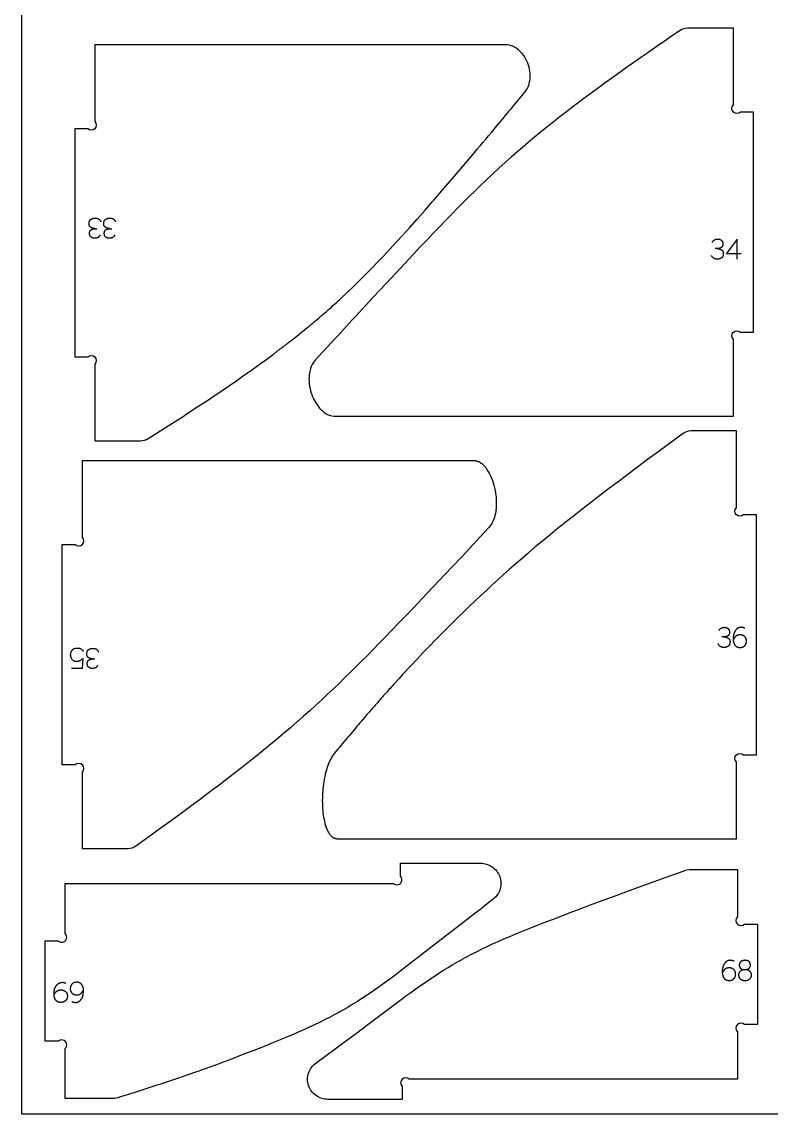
# Model space of a CAD drawing. Header units: millimetres. Extents: x 129 to 4060, y -1224 to 1216.
# Drawn here: x 129 to 576, y -1224 to -573 of the extents above; entities that cross this region are included whole.
import ezdxf

# ---------------------------------------------------------------- set-up
doc = ezdxf.new("R2010")
doc.units = ezdxf.units.MM
for name, color, linetype, true_color in [('cnc kesim', 30, 'Continuous', 0xff7300), ('Layer 01', 18, 'Continuous', 0x000000), ('çizim', 5, 'Continuous', 0x0500ff)]:
    doc.layers.add(name, color=color, linetype=linetype, true_color=true_color)

msp = doc.modelspace()

# ---------------------------------------------------------------- linework, layer by layer
at = {"layer": 'cnc kesim'}
for points in [[(557.56, -626.54, -1), (553.32, -622.3), (553.32, -576.54), (525.95, -576.54, 0.151377), (521.49, -578), (516.49, -581.39), (511.15, -585.04), (509.31, -586.3), (502.28, -591.15), (498.71, -593.63), (495.41, -595.93), (488.73, -600.64), (486.4, -602.29), (482.24, -605.26), (475.96, -609.79), (474.26, -611.03), (469.89, -614.23), (464.04, -618.57), (458.42, -622.81), (453.02, -626.95), (450.75, -628.72), (447.83, -630.99), (442.87, -634.93), (438.11, -638.78), (433.56, -642.52), (429.21, -646.17), (428.64, -646.66), (425.04, -649.74), (421.04, -653.22), (417.18, -656.66), (413.43, -660.05), (409.78, -663.42), (406.2, -666.78), (402.67, -670.15), (399.18, -673.52), (395.72, -676.92), (392.27, -680.35), (389.05, -683.59), (388.81, -683.84), (385.31, -687.4), (381.77, -691.04), (378.16, -694.79), (374.44, -698.68), (370.59, -702.74), (366.54, -707.03), (362.23, -711.62), (357.55, -716.62), (346.15, -728.86), (338.5, -737.08), (327.97, -748.44, 0.00121), (313.43, -764.21), (303.67, -774.86, 0.106383), (301, -779.61, 0.049114), (300.24, -783.14, 0.108083), (301.5, -794.21), (301.57, -794.42, 0.114936), (307.47, -804.2, 0.041979), (309.54, -805.92, 0.153395), (315.24, -807.9), (553.32, -807.9), (553.32, -762.14, -1), (557.56, -757.9), (565.32, -757.9), (565.32, -626.54)], [(168.09, -772.69, -1), (172.34, -776.93), (172.34, -822.69), (199.7, -822.69, 0.14204), (204.17, -821.34), (209.54, -817.96), (214.51, -814.82), (217.68, -812.8), (225.6, -807.71), (226.94, -806.85), (233.27, -802.72), (239.26, -798.77), (240.67, -797.82, 0.003063), (247.79, -793.04), (254.61, -788.38, 0.002221), (261.13, -783.83, 0.002337), (267.36, -779.41, 0.00318), (273.29, -775.11), (278.94, -770.93, 0.002632), (284.31, -766.87, 0.002715), (289.42, -762.93, 0.004502), (294.26, -759.09), (298.87, -755.37, 0.002965), (303.25, -751.73, 0.003019), (307.45, -748.17, 0.003028), (311.5, -744.64, 0.002999), (315.41, -741.15, 0.005789), (319.23, -737.67), (322.96, -734.18), (326.63, -730.67), (330.26, -727.13), (333.86, -723.54), (336.6, -720.75), (337.45, -719.88), (341.06, -716.15), (344.71, -712.32), (348.42, -708.36), (352.22, -704.24), (356.15, -699.93), (360.26, -695.36), (364.62, -690.46), (369.34, -685.12), (373.69, -680.14), (374.58, -679.12), (380.63, -672.13), (387.9, -663.66), (392.72, -658.01), (397.19, -652.75, 0.001805), (410.62, -636.78), (412.23, -634.85, 0.001694), (422.11, -622.95), (429.05, -614.53, 0.087069), (431.25, -610.53, 0.061135), (432.04, -606.89, 0.118021), (430.68, -597.45, 0.039959), (429.08, -594.18, 0.082084), (425.15, -589.52, 0.177179), (417.61, -586.48), (172.34, -586.48), (172.34, -632.24, -1), (168.09, -636.48), (160.34, -636.48), (160.34, -772.69)], [(559.35, -866.83, -1), (555.11, -862.59), (555.11, -816.83), (527.73, -816.83, 0.160869), (523.27, -818.4), (514.41, -824.9), (508.24, -829.44), (502.15, -833.94), (496.16, -838.38), (490.27, -842.77), (484.51, -847.09), (478.88, -851.35), (473.39, -855.53), (468.05, -859.64), (462.87, -863.66), (457.85, -867.6), (452.98, -871.46), (452.53, -871.82), (448.28, -875.23), (443.75, -878.92), (439.37, -882.52), (435.16, -886.04), (431.11, -889.47), (430.42, -890.05), (427.21, -892.82), (423.44, -896.1), (419.78, -899.33), (416.22, -902.51), (412.74, -905.67), (409.31, -908.81), (405.94, -911.94), (402.6, -915.07), (399.28, -918.21), (395.97, -921.37), (392.67, -924.56), (389.35, -927.8), (386, -931.09), (382.62, -934.46), (379.18, -937.92), (375.66, -941.49), (372.05, -945.19), (368.32, -949.07), (364.43, -953.15), (360.35, -957.5), (355.99, -962.2), (353.75, -964.64), (351.28, -967.35, 0.001941), (346.11, -973.09, 0.002108), (340.4, -979.53, 0.002237), (334.72, -986.05), (334.07, -986.81, 0.002376), (326.99, -995.08, 0.003597), (319.09, -1004.51), (315.23, -1009.19, 0.084024), (311.35, -1016.42, 0.028289), (309.84, -1021.51, 0.024271), (308.73, -1027.59, 0.037555), (308.09, -1038.65), (308.1, -1039.32, 0.049206), (309.36, -1049.86, 0.04358), (310.82, -1054.41), (311.03, -1054.87), (311.25, -1055.35), (311.38, -1055.6), (311.51, -1055.84), (311.64, -1056.08), (311.78, -1056.32), (311.93, -1056.56), (312.08, -1056.8), (312.24, -1057.04), (312.41, -1057.27), (312.58, -1057.5), (312.76, -1057.72), (312.94, -1057.94), (313.13, -1058.15), (313.23, -1058.25), (313.33, -1058.36), (313.43, -1058.45), (313.54, -1058.55), (313.64, -1058.65), (313.75, -1058.74), (313.85, -1058.83), (313.96, -1058.92), (314.08, -1059), (314.19, -1059.08), (314.3, -1059.16), (314.42, -1059.24), (314.54, -1059.32), (314.66, -1059.39), (314.78, -1059.46), (314.9, -1059.52), (315.03, -1059.58), (315.15, -1059.64), (315.28, -1059.7), (315.41, -1059.75), (315.54, -1059.8), (315.68, -1059.84), (315.81, -1059.88), (315.95, -1059.92), (316.09, -1059.95), (316.23, -1059.98), (316.37, -1060), (316.51, -1060.02), (316.66, -1060.04), (316.81, -1060.05), (316.96, -1060.06), (317.11, -1060.06), (555.11, -1060.06), (555.11, -1014.3, -1), (559.35, -1010.06), (567.11, -1010.06), (567.11, -866.83)], [(398.57, -834.53), (398.71, -834.53), (398.85, -834.53), (398.99, -834.54), (399.13, -834.55), (399.27, -834.57), (399.41, -834.58), (399.55, -834.6), (399.69, -834.63), (399.83, -834.65), (399.96, -834.68), (400.1, -834.71), (400.23, -834.75), (400.36, -834.79), (400.5, -834.83), (400.63, -834.87), (400.76, -834.92), (400.89, -834.96), (401.02, -835.01), (401.15, -835.07), (401.28, -835.12), (401.4, -835.18), (401.53, -835.24), (401.78, -835.36), (402.02, -835.5), (402.26, -835.64), (402.5, -835.79), (402.73, -835.95), (402.96, -836.11), (403.18, -836.27), (403.39, -836.45), (403.6, -836.62), (403.81, -836.8), (404.02, -836.99), (404.22, -837.18), (404.41, -837.38), (404.61, -837.58), (404.8, -837.78), (404.98, -837.99), (405.16, -838.2), (405.34, -838.41), (405.51, -838.63), (405.84, -839.07), (406.05, -839.37, -0.056017), (409.04, -844.98, -0.039872), (410.8, -850.69), (410.91, -851.15, -0.031175), (411.73, -856.59, -0.043066), (411.76, -862.8, -0.015383), (411.51, -864.96, -0.048442), (410.39, -869.46, -0.101434), (407.5, -874.42), (404.83, -877.28), (391.42, -891.63), (385.33, -898.12), (381.54, -902.15), (374.04, -910.1), (367.89, -916.59), (362.62, -922.13), (357.92, -927.05), (353.61, -931.55), (349.57, -935.75), (345.73, -939.71), (342.04, -943.5), (338.46, -947.16), (334.96, -950.7), (331.53, -954.15), (328.13, -957.53), (324.76, -960.86), (321.4, -964.15), (318.04, -967.42), (314.65, -970.66), (311.23, -973.91), (307.76, -977.15), (304.22, -980.42), (300.61, -983.71), (296.89, -987.03), (293.06, -990.42), (289.62, -993.41), (289.09, -993.87), (284.95, -997.4), (280.64, -1001.03), (276.16, -1004.74), (271.5, -1008.53), (267.51, -1011.74), (266.66, -1012.42), (261.64, -1016.4), (256.44, -1020.46), (251.06, -1024.62), (245.5, -1028.85), (244, -1029.99), (239.77, -1033.18), (233.88, -1037.58), (231.86, -1039.07), (227.83, -1042.05), (221.63, -1046.59), (215.3, -1051.2), (208.86, -1055.86), (202.31, -1060.56), (196.77, -1064.52, -0.157787), (192.31, -1066.06), (164.94, -1066.06), (164.94, -1020.3, 1), (160.7, -1016.06), (152.94, -1016.06), (152.94, -884.53), (160.7, -884.53, 1), (164.94, -880.28), (164.94, -834.53)], [(350.45, -1086.71, 1), (354.69, -1082.47), (354.69, -1074.71), (402.45, -1074.71, -0.15158), (409.42, -1076.87, -0.156396), (413.91, -1082.66, -0.158167), (414.17, -1089.94, -0.156203), (410.18, -1095.99), (406.5, -1098.94), (402.78, -1101.88), (399.07, -1104.79), (394.58, -1108.28), (377.23, -1121.63), (360.42, -1134.62), (356.04, -1137.99), (354.24, -1139.37), (351.27, -1141.62), (348.36, -1143.8), (345.51, -1145.91), (342.7, -1147.94), (339.92, -1149.91), (337.18, -1151.81), (334.45, -1153.65), (331.73, -1155.44), (329.01, -1157.17), (326.28, -1158.86), (323.54, -1160.5), (320.79, -1162.11), (318.96, -1163.14), (318, -1163.67), (315.18, -1165.21), (312.31, -1166.72), (309.4, -1168.21), (306.42, -1169.68), (303.37, -1171.14), (300.24, -1172.6), (297.02, -1174.06), (293.7, -1175.53), (290.24, -1177.01), (286.65, -1178.52), (282.89, -1180.08), (278.94, -1181.69), (274.75, -1183.38), (270.33, -1185.15), (265.66, -1186.99), (260.72, -1188.91), (257.26, -1190.23), (255.52, -1190.9), (250.04, -1192.96), (244.26, -1195.09), (238.2, -1197.28), (233.75, -1198.86), (231.83, -1199.54), (225.15, -1201.86), (221.61, -1203.07), (218.18, -1204.23), (210.92, -1206.66), (209.29, -1207.19), (203.4, -1209.12), (196.86, -1211.23), (195.64, -1211.62), (187.69, -1214.13), (186.04, -1214.65, -0.075755), (182.64, -1215.16), (154.69, -1215.16), (154.69, -1185.18, 1), (150.45, -1180.94), (142.69, -1180.94), (142.69, -1120.94), (150.45, -1120.94, 1), (154.69, -1116.7), (154.69, -1086.71)], [(359.94, -1203.57, 1), (355.69, -1207.82), (355.69, -1215.57), (311.37, -1215.57, -0.155036), (304.36, -1213.35, -0.160121), (299.9, -1207.33, -0.160929), (299.88, -1199.86, -0.156298), (304.18, -1193.93), (315.8, -1185.4), (321.18, -1181.44), (328.46, -1176.04), (335.31, -1170.92), (348.83, -1160.73), (354.34, -1156.6), (355.01, -1156.1), (357.99, -1153.9), (360.91, -1151.76), (363.77, -1149.7), (366.6, -1147.7), (369.39, -1145.76), (372.16, -1143.87), (374.92, -1142.04), (377.68, -1140.26), (380.43, -1138.52), (383.2, -1136.82), (385.98, -1135.16), (388.78, -1133.54), (391.43, -1132.05), (391.61, -1131.95), (394.48, -1130.38), (397.4, -1128.84), (400.37, -1127.32), (403.4, -1125.82), (406.51, -1124.33), (409.69, -1122.85), (412.98, -1121.36), (416.38, -1119.87), (419.91, -1118.37), (423.59, -1116.83), (427.46, -1115.25), (431.53, -1113.61), (435.86, -1111.9), (440.45, -1110.09), (445.34, -1108.2), (450.52, -1106.2), (456.04, -1104.11), (461.91, -1101.89), (468.13, -1099.56), (476.64, -1096.41), (481.72, -1094.53), (489.09, -1091.82), (501.09, -1087.45), (513.21, -1083.05), (524.04, -1079.15, -0.086452), (528.1, -1078.44), (555.69, -1078.44), (555.69, -1106.77, 1), (559.94, -1111.01), (567.69, -1111.01), (567.69, -1171.01), (559.94, -1171.01, 1), (555.69, -1175.25), (555.69, -1203.57)]]:
    msp.add_lwpolyline(points, format="xyb", close=True, dxfattribs=at)
at = {"layer": 'Layer 01'}
msp.add_lwpolyline([(128.81, 1215.6), (1348.81, 1215.6), (1348.81, -1224.4), (128.81, -1224.4)], close=True, dxfattribs=at)
at = {"layer": 'çizim'}
msp.add_line((549.21, -710.87), (557.92, -710.87), dxfattribs=at)
for points in [[(555.6, -714.34), (555.62, -702.32), (549.21, -710.87)], [(560.23, -934.55), (560.09, -934.48), (559.96, -934.42), (559.82, -934.36), (559.68, -934.3), (559.55, -934.25), (559.41, -934.2), (559.27, -934.16), (559.13, -934.12), (558.99, -934.08), (558.85, -934.05), (558.71, -934.03), (558.57, -934.01), (558.43, -933.99), (558.29, -933.98), (558.14, -933.97), (558, -933.97), (557.87, -933.97), (557.75, -933.98), (557.62, -933.99), (557.5, -934), (557.38, -934.01), (557.26, -934.03), (557.15, -934.05), (557.03, -934.07), (556.92, -934.1), (556.81, -934.13), (556.7, -934.17), (556.59, -934.2), (556.48, -934.24), (556.38, -934.29), (556.27, -934.33), (556.17, -934.38), (556.07, -934.44), (555.97, -934.49), (555.87, -934.55), (555.78, -934.62), (555.68, -934.68), (555.59, -934.75), (555.5, -934.83), (555.41, -934.9), (555.33, -934.98), (555.24, -935.06), (555.16, -935.15), (555.07, -935.24), (554.99, -935.33), (554.91, -935.42), (554.84, -935.52), (554.76, -935.63), (554.61, -935.83), (554.48, -936.04), (554.34, -936.25), (554.22, -936.47), (554.11, -936.68), (554, -936.9), (553.9, -937.11), (553.81, -937.33), (553.72, -937.55), (553.65, -937.78), (553.58, -938), (553.52, -938.23), (553.47, -938.45), (553.42, -938.68), (553.38, -938.92), (553.35, -939.15), (553.26, -939.87), (553.25, -939.98), (553.23, -940.1), (553.22, -940.23), (553.21, -940.37), (553.2, -940.67), (553.2, -941), (553.2, -941.24), (553.21, -941.48), (553.23, -941.71), (553.26, -941.94), (553.29, -942.17), (553.33, -942.39), (553.36, -942.5), (553.38, -942.61), (553.41, -942.72), (553.44, -942.83), (553.47, -942.94), (553.5, -943.05), (553.54, -943.15), (553.57, -943.26), (553.61, -943.36), (553.65, -943.46), (553.69, -943.57), (553.74, -943.67), (553.78, -943.77), (553.83, -943.87), (553.88, -943.97), (553.93, -944.07), (553.98, -944.17), (554.04, -944.26), (554.09, -944.36), (554.15, -944.45), (554.21, -944.55), (554.28, -944.64), (554.34, -944.73), (554.41, -944.81), (554.44, -944.85), (554.48, -944.89), (554.52, -944.93), (554.55, -944.97), (554.59, -945.01), (554.63, -945.05), (554.67, -945.08), (554.71, -945.12), (554.75, -945.15), (554.79, -945.19), (554.83, -945.22), (554.87, -945.25), (554.91, -945.29), (554.95, -945.32), (555, -945.35), (555.04, -945.38), (555.09, -945.41), (555.13, -945.44), (555.18, -945.46), (555.23, -945.49), (555.32, -945.54), (555.42, -945.59), (555.52, -945.64), (555.62, -945.68), (555.73, -945.72), (555.83, -945.76), (555.94, -945.79), (556.06, -945.82), (556.17, -945.85), (556.29, -945.88), (556.41, -945.9), (556.53, -945.92), (556.65, -945.93), (556.78, -945.95), (556.91, -945.96), (557.04, -945.97), (557.18, -945.97), (557.31, -945.97), (557.42, -945.97), (557.53, -945.97), (557.64, -945.96), (557.74, -945.95), (557.84, -945.95), (557.94, -945.93), (558.05, -945.92), (558.14, -945.91), (558.24, -945.89), (558.34, -945.87), (558.43, -945.85), (558.53, -945.82), (558.62, -945.8), (558.71, -945.77), (558.8, -945.74), (558.88, -945.71), (558.97, -945.68), (559.06, -945.64), (559.14, -945.6), (559.22, -945.56), (559.3, -945.52), (559.38, -945.48), (559.46, -945.43), (559.54, -945.38), (559.61, -945.33), (559.69, -945.28), (559.76, -945.23), (559.83, -945.17), (559.9, -945.11), (559.97, -945.05), (560.03, -944.99), (560.1, -944.93), (560.16, -944.86), (560.23, -944.79), (560.29, -944.72), (560.34, -944.65), (560.4, -944.58), (560.45, -944.51), (560.5, -944.44), (560.55, -944.36), (560.6, -944.28), (560.65, -944.21), (560.69, -944.13), (560.73, -944.05), (560.77, -943.97), (560.81, -943.88), (560.84, -943.8), (560.88, -943.71), (560.91, -943.63), (560.94, -943.54), (560.97, -943.45), (560.99, -943.36), (561.01, -943.26), (561.04, -943.17), (561.06, -943.08), (561.07, -942.98), (561.09, -942.88), (561.1, -942.78), (561.11, -942.68), (561.12, -942.58), (561.13, -942.48), (561.13, -942.38), (561.14, -942.27), (561.14, -942.17), (561.14, -942.06), (561.13, -941.95), (561.13, -941.84), (561.12, -941.74), (561.11, -941.64), (561.1, -941.54), (561.09, -941.44), (561.07, -941.34), (561.05, -941.24), (561.03, -941.15), (561.01, -941.06), (560.99, -940.96), (560.96, -940.87), (560.93, -940.79), (560.9, -940.7), (560.87, -940.61), (560.84, -940.53), (560.8, -940.45), (560.76, -940.37), (560.72, -940.29), (560.68, -940.21), (560.63, -940.13), (560.59, -940.06), (560.54, -939.99), (560.49, -939.91), (560.44, -939.84), (560.38, -939.78), (560.32, -939.71), (560.26, -939.64), (560.2, -939.58), (560.14, -939.52), (560.07, -939.46), (560.01, -939.4), (559.94, -939.34), (559.87, -939.29), (559.8, -939.23), (559.73, -939.18), (559.65, -939.13), (559.58, -939.08), (559.5, -939.04), (559.42, -938.99), (559.35, -938.95), (559.27, -938.91), (559.19, -938.87), (559.1, -938.84), (559.02, -938.8), (558.93, -938.77), (558.85, -938.74), (558.76, -938.71), (558.67, -938.68), (558.58, -938.66), (558.49, -938.63), (558.4, -938.61), (558.3, -938.59), (558.21, -938.57), (558.11, -938.56), (558.02, -938.54), (557.92, -938.53), (557.82, -938.52), (557.72, -938.51), (557.61, -938.51), (557.51, -938.5), (557.4, -938.5), (557.3, -938.5), (557.11, -938.5), (556.92, -938.51), (556.83, -938.52), (556.75, -938.52), (556.66, -938.53), (556.57, -938.54), (556.48, -938.56), (556.4, -938.57), (556.32, -938.59), (556.23, -938.61), (556.15, -938.62), (556.07, -938.64), (555.99, -938.67), (555.91, -938.69), (555.84, -938.71), (555.76, -938.74), (555.69, -938.77), (555.61, -938.8), (555.54, -938.83), (555.47, -938.86), (555.4, -938.9), (555.33, -938.93), (555.26, -938.97), (555.2, -939.01), (555.13, -939.05), (555.07, -939.09), (555, -939.13), (554.94, -939.17), (554.88, -939.22), (554.82, -939.27), (554.76, -939.32), (554.7, -939.37), (554.64, -939.42), (554.59, -939.47), (554.47, -939.58), (554.36, -939.7), (554.25, -939.82), (554.15, -939.94), (554.04, -940.07), (553.94, -940.21), (553.84, -940.35), (553.75, -940.5), (553.65, -940.65), (553.56, -940.81), (553.47, -940.97), (553.38, -941.14), (553.3, -941.32), (553.22, -941.5)], [(165.66, -948.41), (165.58, -948.29), (165.49, -948.18), (165.4, -948.07), (165.31, -947.96), (165.22, -947.86), (165.13, -947.76), (165.04, -947.67), (164.94, -947.58), (164.84, -947.49), (164.74, -947.41), (164.64, -947.33), (164.54, -947.25), (164.43, -947.18), (164.32, -947.11), (164.21, -947.04), (164.1, -946.98), (163.99, -946.92), (163.88, -946.87), (163.76, -946.82), (163.64, -946.77), (163.52, -946.73), (163.4, -946.69), (163.27, -946.66), (163.15, -946.62), (163.02, -946.6), (162.89, -946.57), (162.76, -946.55), (162.63, -946.54), (162.49, -946.52), (162.36, -946.51), (162.22, -946.51), (162.08, -946.51), (161.91, -946.51), (161.75, -946.51), (161.59, -946.52), (161.43, -946.53), (161.27, -946.55), (161.12, -946.56), (160.97, -946.59), (160.82, -946.61), (160.68, -946.64), (160.54, -946.67), (160.4, -946.7), (160.26, -946.74), (160.12, -946.78), (159.99, -946.83), (159.86, -946.87), (159.74, -946.93), (159.67, -946.95), (159.61, -946.98), (159.55, -947.01), (159.49, -947.04), (159.43, -947.08), (159.37, -947.11), (159.32, -947.15), (159.26, -947.19), (159.2, -947.23), (159.15, -947.27), (159.09, -947.32), (159.04, -947.36), (158.99, -947.41), (158.93, -947.46), (158.88, -947.51), (158.83, -947.56), (158.78, -947.62), (158.73, -947.67), (158.68, -947.73), (158.63, -947.79), (158.59, -947.85), (158.54, -947.91), (158.49, -947.98), (158.45, -948.04), (158.4, -948.11), (158.36, -948.18), (158.32, -948.25), (158.28, -948.32), (158.2, -948.47), (158.12, -948.63), (158.07, -948.73), (158.03, -948.83), (157.99, -948.93), (157.95, -949.02), (157.92, -949.12), (157.89, -949.22), (157.86, -949.31), (157.83, -949.41), (157.81, -949.51), (157.79, -949.6), (157.78, -949.7), (157.76, -949.8), (157.75, -949.89), (157.75, -949.99), (157.74, -950.08), (157.74, -950.17), (157.74, -950.28), (157.74, -950.39), (157.75, -950.49), (157.75, -950.59), (157.76, -950.7), (157.77, -950.8), (157.79, -950.9), (157.8, -951), (157.82, -951.1), (157.83, -951.19), (157.85, -951.29), (157.87, -951.38), (157.9, -951.48), (157.92, -951.57), (157.95, -951.66), (157.98, -951.75), (158.01, -951.84), (158.04, -951.93), (158.08, -952.02), (158.11, -952.1), (158.15, -952.19), (158.19, -952.27), (158.24, -952.36), (158.28, -952.44), (158.33, -952.52), (158.37, -952.6), (158.42, -952.68), (158.47, -952.75), (158.53, -952.83), (158.58, -952.91), (158.64, -952.98), (158.7, -953.05), (158.76, -953.13), (158.82, -953.2), (158.89, -953.26), (158.95, -953.33), (159.02, -953.39), (159.09, -953.45), (159.16, -953.51), (159.23, -953.56), (159.31, -953.62), (159.38, -953.67), (159.46, -953.72), (159.54, -953.76), (159.62, -953.81), (159.7, -953.85), (159.79, -953.89), (159.87, -953.93), (159.96, -953.96), (160.05, -954), (160.14, -954.03), (160.23, -954.06), (160.33, -954.08), (160.42, -954.11), (160.52, -954.13), (160.62, -954.15), (160.72, -954.16), (160.83, -954.18), (160.93, -954.19), (161.04, -954.2), (161.14, -954.21), (161.25, -954.22), (161.36, -954.22), (161.48, -954.22), (161.62, -954.22), (161.76, -954.21), (161.89, -954.2), (162.03, -954.19), (162.16, -954.18), (162.29, -954.16), (162.42, -954.13), (162.54, -954.11), (162.67, -954.08), (162.79, -954.04), (162.91, -954.01), (163.03, -953.96), (163.15, -953.92), (163.26, -953.87), (163.37, -953.82), (163.48, -953.77), (163.59, -953.71), (163.7, -953.65), (163.81, -953.58), (163.92, -953.52), (164.02, -953.45), (164.13, -953.37), (164.24, -953.3), (164.34, -953.22), (164.45, -953.14), (164.55, -953.05), (164.66, -952.97), (164.76, -952.88), (164.97, -952.69), (165.18, -952.49), (164.89, -958.51), (158.41, -958.51)], [(553.72, -1133.21), (553.59, -1133.14), (553.45, -1133.07), (553.32, -1133.01), (553.18, -1132.95), (553.04, -1132.9), (552.9, -1132.85), (552.77, -1132.81), (552.63, -1132.77), (552.49, -1132.74), (552.35, -1132.71), (552.21, -1132.68), (552.07, -1132.66), (551.92, -1132.65), (551.78, -1132.64), (551.64, -1132.63), (551.5, -1132.63), (551.37, -1132.63), (551.24, -1132.63), (551.12, -1132.64), (551, -1132.65), (550.88, -1132.67), (550.76, -1132.68), (550.64, -1132.71), (550.53, -1132.73), (550.41, -1132.76), (550.3, -1132.79), (550.19, -1132.82), (550.08, -1132.86), (549.98, -1132.9), (549.87, -1132.94), (549.77, -1132.99), (549.67, -1133.04), (549.57, -1133.09), (549.47, -1133.15), (549.37, -1133.21), (549.27, -1133.27), (549.18, -1133.34), (549.09, -1133.41), (549, -1133.48), (548.91, -1133.56), (548.82, -1133.64), (548.74, -1133.72), (548.65, -1133.8), (548.57, -1133.89), (548.49, -1133.99), (548.41, -1134.08), (548.33, -1134.18), (548.26, -1134.28), (548.11, -1134.49), (547.97, -1134.7), (547.84, -1134.91), (547.72, -1135.12), (547.6, -1135.34), (547.5, -1135.55), (547.4, -1135.77), (547.3, -1135.99), (547.22, -1136.21), (547.14, -1136.43), (547.08, -1136.66), (547.01, -1136.88), (546.96, -1137.11), (546.92, -1137.34), (546.88, -1137.57), (546.85, -1137.8), (546.76, -1138.52), (546.74, -1138.64), (546.73, -1138.76), (546.72, -1138.88), (546.71, -1139.02), (546.7, -1139.32), (546.7, -1139.66), (546.7, -1139.9), (546.71, -1140.13), (546.73, -1140.37), (546.75, -1140.6), (546.79, -1140.83), (546.83, -1141.05), (546.85, -1141.16), (546.88, -1141.27), (546.9, -1141.38), (546.93, -1141.49), (546.96, -1141.59), (547, -1141.7), (547.03, -1141.81), (547.07, -1141.91), (547.11, -1142.02), (547.15, -1142.12), (547.19, -1142.22), (547.23, -1142.32), (547.28, -1142.43), (547.32, -1142.53), (547.37, -1142.63), (547.42, -1142.72), (547.48, -1142.82), (547.53, -1142.92), (547.59, -1143.01), (547.65, -1143.11), (547.71, -1143.2), (547.77, -1143.29), (547.84, -1143.38), (547.9, -1143.47), (547.94, -1143.51), (547.98, -1143.55), (548.01, -1143.59), (548.05, -1143.63), (548.09, -1143.66), (548.12, -1143.7), (548.16, -1143.74), (548.2, -1143.77), (548.24, -1143.81), (548.28, -1143.84), (548.32, -1143.88), (548.36, -1143.91), (548.41, -1143.94), (548.45, -1143.97), (548.49, -1144), (548.54, -1144.03), (548.58, -1144.06), (548.63, -1144.09), (548.67, -1144.12), (548.72, -1144.15), (548.82, -1144.2), (548.91, -1144.25), (549.01, -1144.29), (549.12, -1144.34), (549.22, -1144.38), (549.33, -1144.41), (549.44, -1144.45), (549.55, -1144.48), (549.67, -1144.51), (549.78, -1144.53), (549.9, -1144.55), (550.02, -1144.57), (550.15, -1144.59), (550.28, -1144.6), (550.41, -1144.61), (550.54, -1144.62), (550.67, -1144.63), (550.81, -1144.63), (550.92, -1144.63), (551.03, -1144.62), (551.13, -1144.62), (551.24, -1144.61), (551.34, -1144.6), (551.44, -1144.59), (551.54, -1144.58), (551.64, -1144.56), (551.74, -1144.54), (551.83, -1144.52), (551.93, -1144.5), (552.02, -1144.48), (552.11, -1144.45), (552.2, -1144.43), (552.29, -1144.4), (552.38, -1144.37), (552.47, -1144.33), (552.55, -1144.3), (552.64, -1144.26), (552.72, -1144.22), (552.8, -1144.18), (552.88, -1144.13), (552.96, -1144.09), (553.03, -1144.04), (553.11, -1143.99), (553.18, -1143.94), (553.25, -1143.88), (553.33, -1143.83), (553.39, -1143.77), (553.46, -1143.71), (553.53, -1143.65), (553.6, -1143.58), (553.66, -1143.52), (553.72, -1143.45), (553.78, -1143.38), (553.84, -1143.31), (553.89, -1143.24), (553.95, -1143.17), (554, -1143.09), (554.05, -1143.02), (554.1, -1142.94), (554.14, -1142.86), (554.19, -1142.78), (554.23, -1142.7), (554.27, -1142.62), (554.3, -1142.54), (554.34, -1142.45), (554.37, -1142.37), (554.4, -1142.28), (554.43, -1142.19), (554.46, -1142.1), (554.49, -1142.01), (554.51, -1141.92), (554.53, -1141.83), (554.55, -1141.73), (554.57, -1141.64), (554.58, -1141.54), (554.6, -1141.44), (554.61, -1141.34), (554.62, -1141.24), (554.62, -1141.14), (554.63, -1141.03), (554.63, -1140.93), (554.63, -1140.82), (554.63, -1140.71), (554.63, -1140.61), (554.62, -1140.5), (554.62, -1140.4), (554.61, -1140.29), (554.6, -1140.19), (554.58, -1140.09), (554.57, -1140), (554.55, -1139.9), (554.53, -1139.81), (554.51, -1139.71), (554.48, -1139.62), (554.46, -1139.53), (554.43, -1139.44), (554.4, -1139.36), (554.37, -1139.27), (554.33, -1139.19), (554.3, -1139.1), (554.26, -1139.02), (554.22, -1138.94), (554.17, -1138.87), (554.13, -1138.79), (554.08, -1138.71), (554.03, -1138.64), (553.98, -1138.57), (553.93, -1138.5), (553.88, -1138.43), (553.82, -1138.36), (553.76, -1138.3), (553.7, -1138.24), (553.64, -1138.17), (553.57, -1138.11), (553.5, -1138.05), (553.43, -1138), (553.36, -1137.94), (553.29, -1137.89), (553.22, -1137.84), (553.15, -1137.79), (553.07, -1137.74), (553, -1137.69), (552.92, -1137.65), (552.84, -1137.61), (552.76, -1137.57), (552.68, -1137.53), (552.6, -1137.49), (552.52, -1137.46), (552.43, -1137.42), (552.34, -1137.39), (552.26, -1137.36), (552.17, -1137.34), (552.08, -1137.31), (551.99, -1137.29), (551.89, -1137.27), (551.8, -1137.25), (551.71, -1137.23), (551.61, -1137.21), (551.51, -1137.2), (551.41, -1137.19), (551.31, -1137.18), (551.21, -1137.17), (551.11, -1137.16), (551, -1137.16), (550.9, -1137.15), (550.79, -1137.15), (550.6, -1137.16), (550.42, -1137.16), (550.33, -1137.17), (550.24, -1137.18), (550.15, -1137.19), (550.07, -1137.2), (549.98, -1137.21), (549.9, -1137.23), (549.81, -1137.24), (549.73, -1137.26), (549.65, -1137.28), (549.57, -1137.3), (549.49, -1137.32), (549.41, -1137.35), (549.33, -1137.37), (549.26, -1137.4), (549.18, -1137.42), (549.11, -1137.45), (549.04, -1137.48), (548.97, -1137.52), (548.9, -1137.55), (548.83, -1137.59), (548.76, -1137.62), (548.69, -1137.66), (548.63, -1137.7), (548.56, -1137.74), (548.5, -1137.79), (548.44, -1137.83), (548.38, -1137.88), (548.32, -1137.92), (548.26, -1137.97), (548.2, -1138.02), (548.14, -1138.07), (548.08, -1138.13), (547.97, -1138.24), (547.86, -1138.35), (547.75, -1138.47), (547.64, -1138.6), (547.54, -1138.73), (547.44, -1138.87), (547.34, -1139.01), (547.24, -1139.16), (547.15, -1139.31), (547.06, -1139.47), (546.97, -1139.63), (546.88, -1139.8), (546.8, -1139.97), (546.71, -1140.15)], [(155.98, -1153.98), (155.98, -1154.09), (155.98, -1154.2), (155.97, -1154.3), (155.96, -1154.4), (155.95, -1154.51), (155.94, -1154.61), (155.93, -1154.71), (155.91, -1154.8), (155.89, -1154.9), (155.87, -1154.99), (155.85, -1155.09), (155.83, -1155.18), (155.8, -1155.27), (155.77, -1155.36), (155.74, -1155.45), (155.7, -1155.53), (155.67, -1155.62), (155.63, -1155.7), (155.59, -1155.78), (155.55, -1155.87), (155.51, -1155.94), (155.46, -1156.02), (155.41, -1156.1), (155.36, -1156.17), (155.31, -1156.25), (155.25, -1156.32), (155.19, -1156.39), (155.13, -1156.46), (155.07, -1156.53), (155.01, -1156.6), (154.94, -1156.66), (154.88, -1156.73), (154.81, -1156.79), (154.74, -1156.85), (154.66, -1156.91), (154.59, -1156.96), (154.52, -1157.02), (154.44, -1157.07), (154.36, -1157.12), (154.29, -1157.17), (154.21, -1157.21), (154.13, -1157.26), (154.05, -1157.3), (153.96, -1157.34), (153.88, -1157.38), (153.79, -1157.42), (153.71, -1157.45), (153.62, -1157.48), (153.53, -1157.51), (153.44, -1157.54), (153.35, -1157.57), (153.26, -1157.59), (153.17, -1157.62), (153.08, -1157.64), (152.98, -1157.66), (152.88, -1157.67), (152.79, -1157.69), (152.69, -1157.7), (152.59, -1157.71), (152.49, -1157.72), (152.39, -1157.73), (152.28, -1157.73), (152.18, -1157.74), (152.07, -1157.74), (151.94, -1157.74), (151.8, -1157.73), (151.67, -1157.72), (151.54, -1157.71), (151.42, -1157.7), (151.29, -1157.68), (151.17, -1157.66), (151.05, -1157.64), (150.94, -1157.62), (150.82, -1157.59), (150.71, -1157.56), (150.6, -1157.52), (150.5, -1157.48), (150.39, -1157.44), (150.29, -1157.4), (150.19, -1157.35), (150.14, -1157.33), (150.1, -1157.3), (150.05, -1157.28), (150, -1157.25), (149.96, -1157.22), (149.91, -1157.2), (149.87, -1157.17), (149.82, -1157.14), (149.78, -1157.11), (149.74, -1157.08), (149.69, -1157.04), (149.65, -1157.01), (149.61, -1156.98), (149.57, -1156.94), (149.53, -1156.91), (149.49, -1156.87), (149.45, -1156.84), (149.41, -1156.8), (149.38, -1156.76), (149.34, -1156.72), (149.3, -1156.68), (149.27, -1156.64), (149.23, -1156.6), (149.2, -1156.56), (149.13, -1156.48), (149.07, -1156.39), (149, -1156.3), (148.94, -1156.2), (148.89, -1156.11), (148.83, -1156.01), (148.78, -1155.91), (148.73, -1155.81), (148.68, -1155.71), (148.63, -1155.61), (148.58, -1155.51), (148.54, -1155.41), (148.49, -1155.31), (148.45, -1155.2), (148.41, -1155.1), (148.37, -1154.99), (148.34, -1154.89), (148.31, -1154.78), (148.27, -1154.67), (148.24, -1154.56), (148.19, -1154.34), (148.14, -1154.12), (148.1, -1153.89), (148.07, -1153.66), (148.04, -1153.43), (148.02, -1153.2), (148.01, -1152.96), (148.01, -1152.71), (148.01, -1152.46), (148.02, -1152.19), (148.04, -1151.92), (148.07, -1151.63), (148.1, -1151.34), (148.14, -1151.07), (148.17, -1150.83), (148.22, -1150.61), (148.26, -1150.35), (148.32, -1150.11), (148.38, -1149.87), (148.45, -1149.63), (148.52, -1149.4), (148.56, -1149.29), (148.61, -1149.17), (148.65, -1149.06), (148.7, -1148.95), (148.74, -1148.84), (148.79, -1148.73), (148.85, -1148.63), (148.9, -1148.52), (148.96, -1148.41), (149.01, -1148.31), (149.07, -1148.21), (149.13, -1148.11), (149.2, -1148.01), (149.26, -1147.91), (149.33, -1147.81), (149.4, -1147.71), (149.47, -1147.62), (149.54, -1147.52), (149.61, -1147.43), (149.69, -1147.34), (149.76, -1147.25), (149.84, -1147.16), (149.93, -1147.07), (150.01, -1146.99), (150.09, -1146.91), (150.18, -1146.83), (150.26, -1146.75), (150.35, -1146.68), (150.44, -1146.61), (150.53, -1146.54), (150.62, -1146.47), (150.71, -1146.41), (150.8, -1146.35), (150.9, -1146.29), (150.99, -1146.24), (151.09, -1146.19), (151.19, -1146.14), (151.29, -1146.09), (151.39, -1146.05), (151.49, -1146.01), (151.59, -1145.97), (151.7, -1145.94), (151.8, -1145.9), (151.91, -1145.88), (152.02, -1145.85), (152.13, -1145.83), (152.24, -1145.8), (152.35, -1145.79), (152.47, -1145.77), (152.58, -1145.76), (152.7, -1145.75), (152.81, -1145.74), (152.93, -1145.74), (153.05, -1145.74), (153.19, -1145.74), (153.33, -1145.75), (153.4, -1145.75), (153.46, -1145.76), (153.53, -1145.77), (153.6, -1145.77), (153.66, -1145.78), (153.73, -1145.8), (153.8, -1145.81), (153.86, -1145.82), (153.92, -1145.84), (153.99, -1145.85), (154.05, -1145.87), (154.11, -1145.89), (154.17, -1145.91), (154.24, -1145.93), (154.3, -1145.95), (154.36, -1145.97), (154.42, -1146), (154.48, -1146.02), (154.53, -1146.05), (154.59, -1146.07), (154.65, -1146.1), (154.71, -1146.13), (154.76, -1146.16), (154.82, -1146.2), (154.88, -1146.23), (154.93, -1146.26), (154.98, -1146.3), (155.04, -1146.34)], [(158.6, -1157.15), (158.74, -1157.22), (158.88, -1157.29), (159.01, -1157.35), (159.15, -1157.41), (159.29, -1157.46), (159.42, -1157.51), (159.56, -1157.55), (159.7, -1157.59), (159.84, -1157.63), (159.98, -1157.65), (160.12, -1157.68), (160.26, -1157.7), (160.4, -1157.72), (160.55, -1157.73), (160.69, -1157.73), (160.83, -1157.74), (160.96, -1157.74), (161.08, -1157.73), (161.21, -1157.72), (161.33, -1157.71), (161.45, -1157.7), (161.57, -1157.68), (161.69, -1157.66), (161.8, -1157.63), (161.91, -1157.61), (162.03, -1157.58), (162.14, -1157.54), (162.24, -1157.5), (162.35, -1157.46), (162.46, -1157.42), (162.56, -1157.37), (162.66, -1157.32), (162.76, -1157.27), (162.86, -1157.21), (162.96, -1157.15), (163.05, -1157.09), (163.15, -1157.02), (163.24, -1156.95), (163.33, -1156.88), (163.42, -1156.81), (163.51, -1156.73), (163.59, -1156.64), (163.68, -1156.56), (163.76, -1156.47), (163.84, -1156.38), (163.92, -1156.28), (164, -1156.18), (164.07, -1156.08), (164.22, -1155.87), (164.36, -1155.67), (164.49, -1155.45), (164.61, -1155.24), (164.73, -1155.03), (164.83, -1154.81), (164.93, -1154.59), (165.02, -1154.37), (165.11, -1154.15), (165.18, -1153.93), (165.25, -1153.71), (165.31, -1153.48), (165.37, -1153.25), (165.41, -1153.02), (165.45, -1152.79), (165.48, -1152.56), (165.57, -1151.84), (165.59, -1151.73), (165.6, -1151.61), (165.61, -1151.48), (165.62, -1151.34), (165.63, -1151.04), (165.63, -1150.71), (165.63, -1150.47), (165.62, -1150.23), (165.6, -1150), (165.57, -1149.77), (165.54, -1149.54), (165.5, -1149.31), (165.48, -1149.2), (165.45, -1149.09), (165.42, -1148.98), (165.39, -1148.88), (165.36, -1148.77), (165.33, -1148.66), (165.3, -1148.56), (165.26, -1148.45), (165.22, -1148.35), (165.18, -1148.24), (165.14, -1148.14), (165.1, -1148.04), (165.05, -1147.94), (165, -1147.84), (164.96, -1147.74), (164.9, -1147.64), (164.85, -1147.54), (164.8, -1147.45), (164.74, -1147.35), (164.68, -1147.25), (164.62, -1147.16), (164.56, -1147.07), (164.49, -1146.98), (164.42, -1146.9), (164.39, -1146.86), (164.35, -1146.82), (164.32, -1146.78), (164.28, -1146.74), (164.24, -1146.7), (164.2, -1146.66), (164.17, -1146.63), (164.13, -1146.59), (164.09, -1146.55), (164.05, -1146.52), (164.01, -1146.49), (163.96, -1146.45), (163.92, -1146.42), (163.88, -1146.39), (163.83, -1146.36), (163.79, -1146.33), (163.75, -1146.3), (163.7, -1146.27), (163.65, -1146.24), (163.61, -1146.22), (163.51, -1146.16), (163.41, -1146.12), (163.31, -1146.07), (163.21, -1146.03), (163.11, -1145.99), (163, -1145.95), (162.89, -1145.92), (162.78, -1145.88), (162.66, -1145.86), (162.55, -1145.83), (162.43, -1145.81), (162.3, -1145.79), (162.18, -1145.77), (162.05, -1145.76), (161.92, -1145.75), (161.79, -1145.74), (161.66, -1145.74), (161.52, -1145.74), (161.41, -1145.74), (161.3, -1145.74), (161.2, -1145.75), (161.09, -1145.75), (160.99, -1145.76), (160.89, -1145.77), (160.79, -1145.79), (160.69, -1145.8), (160.59, -1145.82), (160.5, -1145.84), (160.4, -1145.86), (160.31, -1145.88), (160.22, -1145.91), (160.12, -1145.94), (160.04, -1145.97), (159.95, -1146), (159.86, -1146.03), (159.78, -1146.07), (159.69, -1146.11), (159.61, -1146.15), (159.53, -1146.19), (159.45, -1146.23), (159.37, -1146.28), (159.3, -1146.33), (159.22, -1146.38), (159.15, -1146.43), (159.07, -1146.48), (159, -1146.54), (158.93, -1146.6), (158.87, -1146.66), (158.8, -1146.72), (158.73, -1146.78), (158.67, -1146.85), (158.61, -1146.92), (158.55, -1146.98), (158.49, -1147.05), (158.43, -1147.13), (158.38, -1147.2), (158.33, -1147.27), (158.28, -1147.35), (158.23, -1147.42), (158.19, -1147.5), (158.14, -1147.58), (158.1, -1147.66), (158.06, -1147.74), (158.02, -1147.83), (157.99, -1147.91), (157.95, -1148), (157.92, -1148.08), (157.89, -1148.17), (157.87, -1148.26), (157.84, -1148.35), (157.82, -1148.44), (157.8, -1148.54), (157.78, -1148.63), (157.76, -1148.73), (157.75, -1148.82), (157.73, -1148.92), (157.72, -1149.02), (157.71, -1149.12), (157.7, -1149.23), (157.7, -1149.33), (157.7, -1149.44), (157.7, -1149.54), (157.7, -1149.65), (157.7, -1149.76), (157.71, -1149.86), (157.71, -1149.97), (157.72, -1150.07), (157.73, -1150.17), (157.75, -1150.27), (157.76, -1150.37), (157.78, -1150.46), (157.8, -1150.56), (157.82, -1150.65), (157.85, -1150.74), (157.87, -1150.83), (157.9, -1150.92), (157.93, -1151.01), (157.96, -1151.09), (158, -1151.18), (158.03, -1151.26), (158.07, -1151.34), (158.11, -1151.42), (158.15, -1151.5), (158.2, -1151.57), (158.24, -1151.65), (158.29, -1151.72), (158.34, -1151.79), (158.4, -1151.86), (158.45, -1151.93), (158.51, -1152), (158.57, -1152.06), (158.63, -1152.13), (158.69, -1152.19), (158.76, -1152.25), (158.83, -1152.31), (158.89, -1152.37), (158.96, -1152.42), (159.03, -1152.48), (159.11, -1152.53), (159.18, -1152.58), (159.25, -1152.63), (159.33, -1152.67), (159.41, -1152.72), (159.49, -1152.76), (159.57, -1152.8), (159.65, -1152.84), (159.73, -1152.87), (159.81, -1152.91), (159.9, -1152.94), (159.98, -1152.97), (160.07, -1153), (160.16, -1153.03), (160.25, -1153.05), (160.34, -1153.08), (160.43, -1153.1), (160.53, -1153.12), (160.62, -1153.14), (160.72, -1153.15), (160.82, -1153.17), (160.92, -1153.18), (161.02, -1153.19), (161.12, -1153.2), (161.22, -1153.2), (161.32, -1153.21), (161.43, -1153.21), (161.54, -1153.21), (161.72, -1153.21), (161.91, -1153.2), (162, -1153.19), (162.09, -1153.18), (162.18, -1153.17), (162.26, -1153.16), (162.35, -1153.15), (162.43, -1153.14), (162.52, -1153.12), (162.6, -1153.1), (162.68, -1153.08), (162.76, -1153.06), (162.84, -1153.04), (162.92, -1153.02), (162.99, -1152.99), (163.07, -1152.97), (163.14, -1152.94), (163.22, -1152.91), (163.29, -1152.88), (163.36, -1152.85), (163.43, -1152.81), (163.5, -1152.78), (163.57, -1152.74), (163.64, -1152.7), (163.7, -1152.66), (163.77, -1152.62), (163.83, -1152.58), (163.89, -1152.53), (163.95, -1152.49), (164.01, -1152.44), (164.07, -1152.39), (164.13, -1152.34), (164.19, -1152.29), (164.25, -1152.24), (164.36, -1152.13), (164.47, -1152.01), (164.58, -1151.89), (164.68, -1151.76), (164.79, -1151.63), (164.89, -1151.5), (164.99, -1151.35), (165.08, -1151.21), (165.18, -1151.05), (165.27, -1150.9), (165.36, -1150.73), (165.45, -1150.56), (165.53, -1150.39), (165.62, -1150.21)]]:
    msp.add_lwpolyline(points, dxfattribs=at)
for points, knots in [([(172.68, -696.16), (171.28, -696.09), (170.1, -695.46), (168.91, -694.84), (168.91, -693.23), (168.91, -691.43), (169.91, -690.64), (170.9, -689.85), (172.62, -689.85), (175.08, -689.85), (175.98, -692.13)], [0, 0, 0, 1, 1, 2, 2, 3, 3, 4, 4, 5, 5, 5]), ([(181.46, -696.16), (180.06, -696.09), (178.87, -695.46), (177.69, -694.84), (177.69, -693.23), (177.69, -691.43), (178.68, -690.64), (179.68, -689.85), (181.39, -689.85), (183.86, -689.85), (184.75, -692.13)], [0, 0, 0, 1, 1, 2, 2, 3, 3, 4, 4, 5, 5, 5]), ([(175.53, -699.88), (174.54, -701.85), (172.26, -701.85), (170.9, -701.85), (170.05, -701.09), (169.2, -700.34), (169.22, -698.95), (169.22, -697.84), (169.68, -697.25), (170.15, -696.67), (170.83, -696.43), (171.52, -696.19), (172.32, -696.17), (173.11, -696.16), (173.8, -696.16)], [0, 0, 0, 1, 1, 2, 2, 3, 3, 4, 4, 5, 5, 6, 6, 7, 7, 7]), ([(184.31, -699.88), (183.31, -701.85), (181.03, -701.85), (179.68, -701.85), (178.83, -701.09), (177.98, -700.34), (178, -698.95), (178, -697.84), (178.46, -697.25), (178.92, -696.67), (179.61, -696.43), (180.3, -696.19), (181.09, -696.17), (181.89, -696.16), (182.58, -696.16)], [0, 0, 0, 1, 1, 2, 2, 3, 3, 4, 4, 5, 5, 6, 6, 7, 7, 7]), ([(540.71, -704.31), (541.7, -702.34), (543.98, -702.34), (545.34, -702.34), (546.18, -703.09), (547.03, -703.84), (547.02, -705.23), (547.02, -706.35), (546.55, -706.93), (546.09, -707.51), (545.4, -707.75), (544.72, -707.99), (543.92, -708.01), (543.12, -708.03), (542.44, -708.03)], [0, 0, 0, 1, 1, 2, 2, 3, 3, 4, 4, 5, 5, 6, 6, 7, 7, 7]), ([(543.55, -708.03), (544.96, -708.1), (546.14, -708.72), (547.32, -709.35), (547.32, -710.96), (547.32, -712.76), (546.33, -713.55), (545.34, -714.34), (543.62, -714.34), (541.15, -714.34), (540.26, -712.06)], [0, 0, 0, 1, 1, 2, 2, 3, 3, 4, 4, 5, 5, 5]), ([(544.7, -935.94), (545.69, -933.97), (547.97, -933.97), (549.33, -933.97), (550.17, -934.73), (551.02, -935.48), (551.01, -936.87), (551.01, -937.98), (550.54, -938.57), (550.08, -939.15), (549.39, -939.39), (548.71, -939.63), (547.91, -939.65), (547.11, -939.66), (546.43, -939.66)], [0, 0, 0, 1, 1, 2, 2, 3, 3, 4, 4, 5, 5, 6, 6, 7, 7, 7]), ([(547.54, -939.66), (548.95, -939.73), (550.13, -940.36), (551.31, -940.98), (551.31, -942.59), (551.31, -944.39), (550.32, -945.18), (549.33, -945.97), (547.61, -945.97), (545.14, -945.97), (544.25, -943.69)], [0, 0, 0, 1, 1, 2, 2, 3, 3, 4, 4, 5, 5, 5]), ([(171.32, -952.81), (169.91, -952.75), (168.73, -952.12), (167.55, -951.49), (167.55, -949.88), (167.55, -948.08), (168.54, -947.29), (169.53, -946.51), (171.25, -946.51), (173.72, -946.51), (174.61, -948.79)], [0, 0, 0, 1, 1, 2, 2, 3, 3, 4, 4, 5, 5, 5]), ([(174.16, -956.53), (173.17, -958.51), (170.89, -958.51), (169.53, -958.51), (168.69, -957.75), (167.84, -957), (167.85, -955.61), (167.85, -954.49), (168.32, -953.91), (168.78, -953.33), (169.47, -953.09), (170.15, -952.85), (170.95, -952.83), (171.75, -952.81), (172.43, -952.81)], [0, 0, 0, 1, 1, 2, 2, 3, 3, 4, 4, 5, 5, 6, 6, 7, 7, 7]), ([(560.31, -1132.63), (561.64, -1132.63), (562.57, -1133.3), (563.5, -1133.96), (563.5, -1135.34), (563.5, -1136.79), (562.47, -1137.5), (561.44, -1138.2), (560.15, -1138.2), (558.92, -1138.2), (557.88, -1137.55), (556.84, -1136.9), (556.84, -1135.44), (556.84, -1133.98), (557.9, -1133.3), (558.95, -1132.63), (560.31, -1132.63)], [0, 0, 0, 1, 1, 2, 2, 3, 3, 4, 4, 5, 5, 6, 6, 7, 7, 8, 8, 8]), ([(560.26, -1138.23), (561.99, -1138.23), (563.04, -1139.12), (564.1, -1140), (564.1, -1141.44), (564.1, -1142.9), (563.04, -1143.76), (561.99, -1144.63), (560.26, -1144.63), (558.54, -1144.63), (557.49, -1143.76), (556.43, -1142.9), (556.43, -1141.44), (556.43, -1140), (557.49, -1139.12), (558.54, -1138.23), (560.26, -1138.23)], [0, 0, 0, 1, 1, 2, 2, 3, 3, 4, 4, 5, 5, 6, 6, 7, 7, 8, 8, 8]), ([(148.03, -1153.28), (148.46, -1152.15), (149.47, -1151.21), (150.48, -1150.28), (152.07, -1150.28), (153.79, -1150.28), (154.88, -1151.25), (155.98, -1152.22), (155.98, -1153.98)], [0, 0, 0, 1, 1, 2, 2, 3, 3, 4, 4, 4])]:
    msp.add_open_spline(points, degree=2, knots=knots, dxfattribs=at)

doc.saveas('drawing.dxf')
